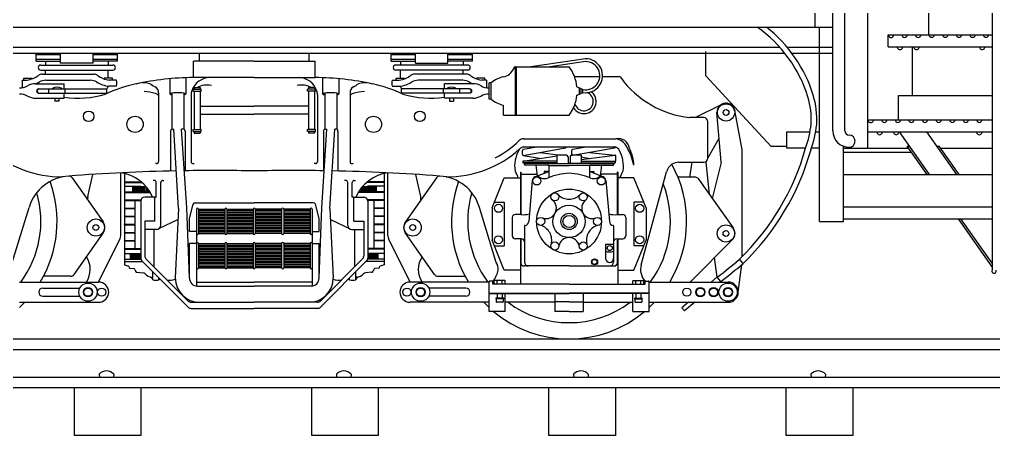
# Model space of a CAD drawing. Extents: x 232357 to 307872, y -9829 to 33775.
# Drawn here: x 289134 to 294139, y 5467 to 7608 of the extents above; entities that cross this region are included whole.
import ezdxf

# ---------------------------------------------------------------- set-up
doc = ezdxf.new("R2010")
doc.units = 0
doc.header["$LTSCALE"] = 750
doc.header["$MEASUREMENT"] = 0
doc.layers.get('0').update_dxf_attribs({"linetype": 'CONTINUOUS'})

msp = doc.modelspace()

# ---------------------------------------------------------------- linework, layer by layer
at = {"color": 0, "lineweight": -2}
for p, q in [((293312.8, 7034.3), (293312.8, 9152.3)), ((293375.3, 7034.3), (293375.3, 9152.3)), ((293221.7, 7569), (293221.7, 7860.6)), ((293493.5, 6946.4), (293493.5, 7860.6)), ((294130.9, 7860.6), (294130.9, 6319)), ((293806, 7529.7), (293806, 7829.4)), ((276456.5, 7569), (293312.8, 7569)), ((293243.5, 6569), (293243.5, 7569)), ((293597.6, 7529.7), (294130.9, 7529.7)), ((293597.6, 7467.2), (293597.6, 7529.7)), ((287930.9, 7464.8), (293040.5, 7464.8)), ((293078.2, 7464.8), (293312.8, 7464.8)), ((293597.6, 7467.2), (294130.9, 7467.2)), ((293722.6, 7217.2), (293722.6, 7467.2)), ((287930.9, 7434.5), (293065.9, 7434.5)), ((289219.1, 7394.4), (289219.1, 7434.5)), ((289219.1, 7427.1), (289344.9, 7427.1)), ((289344.9, 7382.4), (289344.9, 7434.5)), ((289511.6, 7382.4), (289511.6, 7434.5)), ((289511.6, 7427.1), (289637.4, 7427.1)), ((289637.4, 7394.4), (289637.4, 7434.5)), ((290058.8, 7392.9), (290058.8, 7434.5)), ((290621.3, 7392.9), (290621.3, 7434.5)), ((291042.7, 7394.4), (291042.7, 7434.5)), ((291042.7, 7427.1), (291168.5, 7427.1)), ((291168.5, 7382.4), (291168.5, 7434.5)), ((291168.5, 7434.5), (291335.2, 7434.5)), ((291335.2, 7382.4), (291335.2, 7434.5)), ((291335.2, 7427.1), (291461, 7427.1)), ((291461, 7394.4), (291461, 7434.5)), ((292660.1, 7317.9), (292660.1, 7444)), ((293102, 7434.5), (293312.8, 7434.5)), ((289219.1, 7403), (289344.9, 7403)), ((289219.1, 7394.4), (289344.9, 7394.4)), ((289243, 7373.4), (289613.6, 7373.4)), ((289267, 7394.3), (289267, 7373.4)), ((289511.6, 7382.4), (289344.9, 7382.4)), ((289511.6, 7403), (289637.4, 7403)), ((289637.4, 7394.4), (289511.6, 7394.4)), ((289589.5, 7394.3), (289589.5, 7373.4)), ((290340.1, 7392.9), (290027.6, 7392.9)), ((290027.6, 7309.5), (290027.6, 7392.9)), ((290340.1, 7392.9), (290652.6, 7392.9)), ((290652.6, 7309.5), (290652.6, 7392.9)), ((291042.7, 7403), (291168.5, 7403)), ((291042.7, 7394.4), (291168.5, 7394.4)), ((291437.2, 7373.4), (291066.6, 7373.4)), ((291090.6, 7394.3), (291090.6, 7373.4)), ((291168.5, 7382.4), (291335.2, 7382.4)), ((291335.2, 7403), (291461, 7403)), ((291461, 7394.4), (291335.2, 7394.4)), ((291413.1, 7394.3), (291413.1, 7373.4)), ((291682.3, 7365.2), (291957.5, 7365.2)), ((291682.3, 7115.2), (291682.3, 7365.2)), ((291687.5, 7115.2), (291687.5, 7365.2)), ((292041.4, 7406.1), (291760.8, 7365.2)), ((292042.5, 7391.7), (291861, 7365.2)), ((289243, 7347.4), (289613.6, 7347.4)), ((289249.6, 7326.6), (289516.6, 7326.6)), ((289267, 7326.6), (289267, 7347.4)), ((289589.5, 7306.8), (289589.5, 7347.4)), ((289989.1, 7308), (289989.1, 7226.2)), ((290340.1, 7309.5), (290027.6, 7309.5)), ((290340.1, 7309.5), (290652.6, 7309.5)), ((290691, 7308), (290691, 7226.2)), ((291437.2, 7347.4), (291066.6, 7347.4)), ((291090.6, 7306.8), (291090.6, 7347.4)), ((291430.5, 7326.6), (291163.5, 7326.6)), ((291413.1, 7326.6), (291413.1, 7347.4)), ((291985.3, 7314.8), (292115.3, 7314.8)), ((292129.8, 7314.8), (292212.6, 7314.8)), ((292995.8, 6954), (292660.1, 7317.9)), ((289146.6, 7295.7), (289172.6, 7295.7)), ((289146.6, 7295.7), (289146.6, 7256.3)), ((289155.4, 7306.8), (289198.1, 7306.8)), ((289155.4, 7295.7), (289155.4, 7306.8)), ((289216.6, 7276.6), (289362.5, 7276.6)), ((289268.2, 7295.3), (289498.1, 7295.3)), ((289362.5, 7250.6), (289362.5, 7276.6)), ((289610.9, 7306.8), (289568.1, 7306.8)), ((289631.3, 7264.1), (289592.7, 7264.1)), ((289631.3, 7295.4), (289595.2, 7295.4)), ((289610.9, 7295.7), (289610.9, 7306.8)), ((289905.8, 7301.7), (289905.8, 7226.2)), ((290030.5, 7258.1), (290061.7, 7258.1)), ((290030.5, 7258.1), (290030.5, 7250.3)), ((290061.7, 7258.1), (290061.7, 7250.3)), ((290618.4, 7258.1), (290618.4, 7250.3)), ((290649.7, 7258.1), (290618.4, 7258.1)), ((290649.7, 7258.1), (290649.7, 7250.3)), ((290774.4, 7301.7), (290774.4, 7226.2)), ((291048.9, 7295.4), (291084.9, 7295.4)), ((291048.9, 7264.1), (291087.4, 7264.1)), ((291069.3, 7306.8), (291112, 7306.8)), ((291069.3, 7295.7), (291069.3, 7306.8)), ((291411.9, 7295.3), (291182.1, 7295.3)), ((291463.5, 7276.6), (291317.7, 7276.6)), ((291317.7, 7250.6), (291317.7, 7276.6)), ((291524.8, 7306.8), (291482, 7306.8)), ((291533.6, 7295.7), (291507.5, 7295.7)), ((291524.8, 7295.7), (291524.8, 7306.8)), ((291533.6, 7295.7), (291533.6, 7256.3)), ((291557.3, 7281.8), (291546.8, 7281.8)), ((291546.8, 7198.5), (291546.8, 7281.8)), ((291557.3, 7198.5), (291557.3, 7281.8)), ((291998.1, 7260.9), (292020, 7253.6)), ((289232.3, 7250.6), (289582.8, 7250.6)), ((289232.3, 7229.7), (289582.8, 7229.7)), ((289284.3, 7229.7), (289284.3, 7250.6)), ((289304.4, 7254.7), (289304.4, 7250.6)), ((289349.3, 7254.7), (289349.3, 7250.6)), ((289362.5, 7203.7), (289362.5, 7229.7)), ((289367.7, 7229.7), (289367.7, 7250.6)), ((289582.8, 7229.7), (289582.8, 7250.6)), ((289848.1, 7230.4), (289848.1, 6876.9)), ((289916.6, 7228.6), (289916.6, 7043.7)), ((289978.3, 7228.6), (289978.3, 7043.7)), ((290015.5, 7221.8), (290015.5, 6876.9)), ((290025.3, 7239.9), (290025.3, 7250.3)), ((290025.3, 7250.3), (290066.9, 7250.3)), ((290025.3, 7239.9), (290066.9, 7239.9)), ((290030.5, 7239.9), (290030.5, 7042)), ((290061.7, 7239.9), (290061.7, 7042)), ((290066.9, 7239.9), (290066.9, 7250.3)), ((290654.9, 7250.3), (290613.2, 7250.3)), ((290613.2, 7239.9), (290613.2, 7250.3)), ((290654.9, 7239.9), (290613.2, 7239.9)), ((290618.4, 7239.9), (290618.4, 7042)), ((290649.7, 7239.9), (290649.7, 7042)), ((290654.9, 7239.9), (290654.9, 7250.3)), ((290664.7, 7221.8), (290664.7, 6876.9)), ((290701.8, 7228.6), (290701.8, 7043.7)), ((290763.6, 7228.6), (290763.6, 7043.7)), ((290832.1, 7230.4), (290832.1, 6876.9)), ((291447.9, 7250.6), (291097.3, 7250.6)), ((291097.3, 7229.7), (291097.3, 7250.6)), ((291447.9, 7229.7), (291097.3, 7229.7)), ((291312.5, 7229.7), (291312.5, 7250.6)), ((291317.7, 7203.7), (291317.7, 7229.7)), ((291330.8, 7254.7), (291330.8, 7250.6)), ((291375.7, 7254.7), (291375.7, 7250.6)), ((291395.8, 7229.7), (291395.8, 7250.6)), ((291998.1, 7219.3), (292020, 7226.8)), ((292010.6, 7223.6), (292010.6, 7256.7)), ((292020, 7226.8), (292020, 7253.6)), ((292020, 7251.8), (292027.6, 7249.2)), ((292020, 7228.5), (292027.6, 7231.1)), ((292027.6, 7231.1), (292027.6, 7249.2)), ((293649.7, 7092.2), (293649.7, 7217.2)), ((293649.7, 7217.2), (294130.9, 7217.2)), ((289216.6, 7203.7), (289362.5, 7203.7)), ((289315.6, 7203.7), (289315.6, 7187.1)), ((289336.4, 7187.1), (289315.6, 7187.1)), ((289336.4, 7203.7), (289336.4, 7187.1)), ((290061.7, 7161.8), (290340.1, 7161.8)), ((290618.4, 7161.8), (290340.1, 7161.8)), ((291463.5, 7203.7), (291317.7, 7203.7)), ((291343.7, 7203.7), (291343.7, 7187.1)), ((291343.7, 7187.1), (291364.5, 7187.1)), ((291364.5, 7203.7), (291364.5, 7187.1)), ((291557.3, 7198.5), (291546.8, 7198.5)), ((291619.8, 7115.2), (291619.8, 7167.2)), ((292738.5, 7169.3), (292607.2, 7103.4)), ((290061.7, 7120.1), (290340.1, 7120.1)), ((290618.4, 7120.1), (290340.1, 7120.1)), ((291619.8, 7115.2), (291957.5, 7115.2)), ((292738.6, 6875.2), (292717.3, 7130.1)), ((292847, 6939.5), (292810, 7140.1)), ((292649.7, 7103.4), (292577.4, 7103.4)), ((292670.5, 6894.2), (292670.5, 7082.5)), ((293493.5, 7092.2), (294130.9, 7092.2)), ((289910.1, 7034), (289910.1, 6828.2)), ((289920.5, 7044.5), (289926.2, 7044.5)), ((289951.5, 6635.4), (289926.2, 7044.5)), ((289993.7, 6638.9), (289966.7, 7044.5)), ((289974.4, 7044.5), (289966.7, 7044.5)), ((289984.8, 7034), (289984.8, 6829.7)), ((290025.3, 7031.6), (290025.3, 7042)), ((290025.3, 7042), (290066.9, 7042)), ((290025.3, 7031.6), (290066.9, 7031.6)), ((290030.5, 7031.6), (290030.5, 7023.7)), ((290030.5, 7023.7), (290061.7, 7023.7)), ((290061.7, 7031.6), (290061.7, 7023.7)), ((290066.9, 7031.6), (290066.9, 7042)), ((290654.9, 7042), (290613.2, 7042)), ((290613.2, 7031.6), (290613.2, 7042)), ((290654.9, 7031.6), (290613.2, 7031.6)), ((290618.4, 7031.6), (290618.4, 7023.7)), ((290649.7, 7023.7), (290618.4, 7023.7)), ((290649.7, 7031.6), (290649.7, 7023.7)), ((290654.9, 7031.6), (290654.9, 7042)), ((290686.4, 6638.9), (290713.5, 7044.5)), ((290695.4, 7034), (290695.4, 6829.7)), ((290705.8, 7044.5), (290713.5, 7044.5)), ((290728.6, 6635.4), (290754, 7044.5)), ((290759.6, 7044.5), (290754, 7044.5)), ((290770, 7034), (290770, 6828.2)), ((293076.8, 6946.4), (293076.8, 7029.7)), ((293076.8, 7029.7), (293195.6, 7029.7)), ((293224.7, 7029.7), (293243.5, 7029.7)), ((293493.5, 7029.7), (294130.9, 7029.7)), ((293809.7, 6811), (293656, 7029.7)), ((293949.7, 6811), (293796, 7029.7)), ((291722.9, 6994.1), (292197.3, 6994.1)), ((292670.5, 6894.2), (292728.4, 6997.3)), ((293796.9, 6811), (293694.5, 6956.8)), ((293694.5, 6956.8), (293707.2, 6956.8)), ((293847.3, 6956.8), (293860, 6956.8)), ((293962.4, 6811), (293860, 6956.8)), ((291718.5, 6914.8), (291718.5, 6933.9)), ((291721.1, 6952.4), (292045, 6952.4)), ((291721.3, 6940), (291792.1, 6952.4)), ((291721.3, 6908.6), (291806.3, 6893.7)), ((291722, 6909), (291938.9, 6947.1)), ((291809.3, 6924.3), (291912.8, 6909.3)), ((291895, 6909.3), (291895, 6867.6)), ((291944.5, 6909.3), (291895, 6909.3)), ((291941, 6949.6), (291941, 6952.4)), ((292020, 6909.3), (291970.5, 6909.3)), ((291971.4, 6914.8), (291971.4, 6933.9)), ((291974.6, 6940.1), (292045, 6952.4)), ((291976.4, 6909.3), (292191.7, 6947.1)), ((292020, 6886.9), (292194.1, 6909.6)), ((292020, 6909.3), (292020, 6867.6)), ((292045, 6952.4), (292193.9, 6952.4)), ((292062.1, 6924.3), (292194.1, 6909.6)), ((292193.9, 6949.6), (292193.9, 6952.4)), ((292847.2, 6388.2), (292847.2, 6937.6)), ((293076.8, 6954), (292995.8, 6954)), ((293173.1, 6946.4), (293076.8, 6946.4)), ((293243.5, 6946.4), (293201.9, 6946.4)), ((293368.5, 6569), (293368.5, 6955.7)), ((293368.5, 6946.4), (293701.8, 6946.4)), ((293368.5, 6925.6), (293716.4, 6925.6)), ((293867.3, 6946.4), (294130.9, 6946.4)), ((289837.6, 6866.5), (289832, 6866.5)), ((290025.9, 6866.5), (290031.5, 6866.5)), ((290654.2, 6866.5), (290648.6, 6866.5)), ((290842.5, 6866.5), (290848.1, 6866.5)), ((291720.2, 6878.6), (291895, 6906.5)), ((291895, 6878.6), (291720.2, 6878.6)), ((291720.2, 6878.6), (291720.2, 6870.8)), ((291895, 6870.8), (291720.2, 6870.8)), ((291724.3, 6870.8), (291724.3, 6866.9)), ((291724.3, 6866.9), (291728.3, 6866.9)), ((291728.3, 6866.9), (291728.3, 6859.1)), ((291850.7, 6866.9), (291728.3, 6866.9)), ((291849.3, 6859.1), (291728.3, 6859.1)), ((291796.2, 6803.8), (291788.8, 6859.1)), ((291853.3, 6867.6), (291957.5, 6867.6)), ((291853.3, 6857.2), (291853.3, 6794.7)), ((291853.3, 6857.2), (291957.5, 6857.2)), ((291952.3, 6901.5), (291952.3, 6867.6)), ((292061.7, 6867.6), (291957.5, 6867.6)), ((292061.7, 6857.2), (291957.5, 6857.2)), ((291962.7, 6901.5), (291962.7, 6867.6)), ((292020, 6900.6), (292064.8, 6892.7)), ((292020, 6878.6), (292194.8, 6878.6)), ((292020, 6870.8), (292194.8, 6870.8)), ((292061.7, 6857.2), (292061.7, 6794.7)), ((292064.3, 6866.9), (292186.7, 6866.9)), ((292065.7, 6859.1), (292186.7, 6859.1)), ((292118.8, 6803.8), (292126.2, 6859.1)), ((292186.7, 6866.9), (292186.7, 6859.1)), ((292190.7, 6866.9), (292186.7, 6866.9)), ((292190.7, 6870.8), (292190.7, 6866.9)), ((292194.8, 6878.6), (292194.8, 6870.8)), ((292197.5, 6884.8), (292197.5, 6903.9)), ((292521.5, 6873.3), (292649.7, 6873.3)), ((292587.7, 6873.3), (292576, 6797.4)), ((292661.1, 6873.3), (292677.3, 6709)), ((292738.5, 6872.4), (292692.8, 6687.2)), ((289485.1, 6698.1), (289510.2, 6811)), ((289653.6, 6494.4), (289653.6, 6819)), ((289673.4, 6815.4), (289673.4, 6772.6)), ((291006.7, 6815.4), (291006.7, 6772.6)), ((291026.5, 6494.4), (291026.5, 6819)), ((291195.1, 6698.1), (291169.9, 6811)), ((291707.5, 6821.8), (291707.5, 6604.9)), ((291707.5, 6821.8), (291710.1, 6821.8)), ((291710.1, 6821.8), (291710.1, 6604.9)), ((291710.1, 6812.2), (291786.8, 6812.2)), ((291796.2, 6803.8), (291853.3, 6826)), ((291830.1, 6826), (291830.1, 6816.9)), ((291853.3, 6826), (291830.1, 6826)), ((292118.8, 6803.8), (292061.7, 6826)), ((292061.7, 6826), (292084.9, 6826)), ((292084.9, 6826), (292084.9, 6816.9)), ((292204.9, 6812.2), (292128.2, 6812.2)), ((292204.9, 6821.8), (292204.9, 6604.9)), ((292207.5, 6821.8), (292204.9, 6821.8)), ((292207.5, 6821.8), (292207.5, 6604.9)), ((292328.1, 6345.4), (292457.9, 6824.8)), ((293368.5, 6811), (294130.9, 6811)), ((289403.9, 6793.6), (289563, 6566.4)), ((289673.4, 6772.6), (289759.5, 6772.6)), ((289673.4, 6770), (289673.4, 6721.2)), ((289673.4, 6770), (289762.6, 6770)), ((289826.2, 6779.8), (289820.6, 6779.8)), ((289836.6, 6694.7), (289836.6, 6769.4)), ((289859.6, 6548.8), (289859.6, 6769.4)), ((289870, 6779.8), (289875.7, 6779.8)), ((290810.1, 6779.8), (290804.5, 6779.8)), ((290820.5, 6548.8), (290820.5, 6769.4)), ((290843.5, 6694.7), (290843.5, 6769.4)), ((290853.9, 6779.8), (290859.5, 6779.8)), ((291006.7, 6770), (290917.5, 6770)), ((291006.7, 6772.6), (290920.6, 6772.6)), ((291006.7, 6770), (291006.7, 6721.2)), ((291276.3, 6793.6), (291117.2, 6566.4)), ((291561.7, 6639.1), (291624.2, 6793.8)), ((291624.2, 6793.8), (291707.5, 6793.8)), ((291768.6, 6779), (291750.2, 6569)), ((292146.4, 6779), (292164.7, 6569)), ((292290.8, 6793.8), (292207.5, 6793.8)), ((292353.3, 6639.1), (292290.8, 6793.8)), ((292604, 6797.4), (292516.8, 6797.4)), ((292618.7, 6791.3), (292800.7, 6535.6)), ((289673.4, 6751.2), (289757.7, 6751.2)), ((289673.4, 6721.2), (289804, 6721.2)), ((289673.4, 6718.6), (289673.4, 6679.5)), ((289673.4, 6718.6), (289805.6, 6718.6)), ((289714.2, 6751.2), (289714.2, 6721.2)), ((291006.7, 6718.6), (290874.5, 6718.6)), ((291006.7, 6721.2), (290876.1, 6721.2)), ((291006.7, 6751.2), (290922.5, 6751.2)), ((290965.9, 6751.2), (290965.9, 6721.2)), ((291006.7, 6718.6), (291006.7, 6679.5)), ((289673.4, 6679.5), (289756.7, 6679.5)), ((289673.4, 6676.9), (289756.7, 6676.9)), ((289673.4, 6676.9), (289673.4, 6637.9)), ((289725.5, 6676.9), (289725.5, 6429.5)), ((289756.7, 6673.8), (289756.7, 6380.4)), ((289828.4, 6694.7), (289777.6, 6694.7)), ((289828.4, 6569.7), (289828.4, 6694.7)), ((289828.4, 6694.7), (289836.6, 6694.7)), ((290006.7, 6583.3), (290026.2, 6657.1)), ((290036.2, 6664.9), (290340.1, 6664.9)), ((290643.9, 6664.9), (290340.1, 6664.9)), ((290673.4, 6583.3), (290654, 6657.1)), ((290851.8, 6694.7), (290843.5, 6694.7)), ((290851.8, 6694.7), (290902.6, 6694.7)), ((290851.8, 6569.7), (290851.8, 6694.7)), ((291006.7, 6679.5), (290923.4, 6679.5)), ((291006.7, 6676.9), (290923.4, 6676.9)), ((290923.4, 6673.8), (290923.4, 6380.4)), ((290954.7, 6676.9), (290954.7, 6429.5)), ((291006.7, 6676.9), (291006.7, 6637.9)), ((291573.2, 6667.5), (291624.2, 6667.5)), ((291624.2, 6667.5), (291624.2, 6443.9)), ((292290.8, 6667.5), (292290.8, 6443.9)), ((292341.8, 6667.5), (292290.8, 6667.5)), ((289096.5, 6357.2), (289183, 6641.4)), ((289673.4, 6637.9), (289725.5, 6637.9)), ((289673.4, 6635.3), (289673.4, 6596.2)), ((289673.4, 6635.3), (289725.5, 6635.3)), ((289951.5, 6635.4), (289934.2, 6278)), ((290006.7, 6278), (289993.7, 6638.9)), ((290043.2, 6632.2), (290043.2, 6507.2)), ((290053.6, 6632.2), (290053.6, 6507.2)), ((290053.6, 6632.2), (290189, 6632.2)), ((290053.6, 6624.4), (290189, 6624.4)), ((290053.6, 6616.6), (290189, 6616.6)), ((290053.6, 6608.8), (290189, 6608.8)), ((290189, 6632.2), (290189, 6507.2)), ((290199.4, 6632.2), (290199.4, 6507.2)), ((290199.4, 6632.2), (290334.9, 6632.2)), ((290199.4, 6624.4), (290334.9, 6624.4)), ((290199.4, 6616.6), (290334.9, 6616.6)), ((290199.4, 6608.8), (290334.9, 6608.8)), ((290334.9, 6632.2), (290334.9, 6507.2)), ((290345.3, 6632.2), (290345.3, 6507.2)), ((290480.7, 6632.2), (290345.3, 6632.2)), ((290480.7, 6624.4), (290345.3, 6624.4)), ((290480.7, 6616.6), (290345.3, 6616.6)), ((290480.7, 6608.8), (290345.3, 6608.8)), ((290480.7, 6632.2), (290480.7, 6507.2)), ((290626.5, 6632.2), (290491.1, 6632.2)), ((290491.1, 6632.2), (290491.1, 6507.2)), ((290626.5, 6624.4), (290491.1, 6624.4)), ((290626.5, 6616.6), (290491.1, 6616.6)), ((290626.5, 6608.8), (290491.1, 6608.8)), ((290626.5, 6632.2), (290626.5, 6507.2)), ((290636.9, 6632.2), (290636.9, 6507.2)), ((290673.4, 6278), (290686.4, 6638.9)), ((290728.6, 6635.4), (290745.9, 6278)), ((291006.7, 6637.9), (290954.7, 6637.9)), ((291006.7, 6635.3), (290954.7, 6635.3)), ((291006.7, 6635.3), (291006.7, 6596.2)), ((291583.7, 6357.2), (291497.1, 6641.4)), ((291561.7, 6639.1), (291561.7, 6472.4)), ((292353.3, 6639.1), (292353.3, 6472.4)), ((293368.5, 6644.3), (294130.9, 6644.3)), ((289673.4, 6596.2), (289725.5, 6596.2)), ((289673.4, 6593.6), (289673.4, 6554.5)), ((289673.4, 6593.6), (289725.5, 6593.6)), ((289828.4, 6569.7), (289777.6, 6569.7)), ((289777.6, 6569.7), (289777.6, 6390.8)), ((289948.8, 6578.7), (289847.8, 6530.1)), ((290006.7, 6517.8), (290006.7, 6583.3)), ((290053.6, 6600.9), (290189, 6600.9)), ((290053.6, 6593.1), (290189, 6593.1)), ((290053.6, 6585.3), (290189, 6585.3)), ((290053.6, 6577.5), (290189, 6577.5)), ((290053.6, 6569.7), (290189, 6569.7)), ((290053.6, 6561.9), (290189, 6561.9)), ((290199.4, 6600.9), (290334.9, 6600.9)), ((290199.4, 6593.1), (290334.9, 6593.1)), ((290199.4, 6585.3), (290334.9, 6585.3)), ((290199.4, 6577.5), (290334.9, 6577.5)), ((290199.4, 6569.7), (290334.9, 6569.7)), ((290199.4, 6561.9), (290334.9, 6561.9)), ((290480.7, 6600.9), (290345.3, 6600.9)), ((290480.7, 6593.1), (290345.3, 6593.1)), ((290480.7, 6585.3), (290345.3, 6585.3)), ((290480.7, 6577.5), (290345.3, 6577.5)), ((290480.7, 6569.7), (290345.3, 6569.7)), ((290480.7, 6561.9), (290345.3, 6561.9)), ((290626.5, 6600.9), (290491.1, 6600.9)), ((290626.5, 6593.1), (290491.1, 6593.1)), ((290626.5, 6585.3), (290491.1, 6585.3)), ((290626.5, 6577.5), (290491.1, 6577.5)), ((290626.5, 6569.7), (290491.1, 6569.7)), ((290626.5, 6561.9), (290491.1, 6561.9)), ((290673.4, 6517.8), (290673.4, 6583.3)), ((290731.4, 6578.7), (290832.3, 6530.1)), ((290851.8, 6569.7), (290902.6, 6569.7)), ((290902.6, 6569.7), (290902.6, 6390.8)), ((291006.7, 6596.2), (290954.7, 6596.2)), ((291006.7, 6593.6), (290954.7, 6593.6)), ((291006.7, 6593.6), (291006.7, 6554.5)), ((291665.8, 6589.2), (291665.8, 6495.5)), ((291710.1, 6604.9), (291681.4, 6604.9)), ((292204.9, 6604.9), (292233.5, 6604.9)), ((292249.2, 6589.2), (292249.2, 6495.5)), ((293243.5, 6569), (293368.5, 6569)), ((293368.5, 6581.8), (294130.9, 6581.8)), ((294130.9, 6335.6), (293958, 6581.8)), ((294130.9, 6353.8), (293970.7, 6581.8)), ((289414.3, 6296.4), (289563, 6508.7)), ((289673.4, 6554.5), (289725.5, 6554.5)), ((289673.4, 6551.9), (289673.4, 6512.9)), ((289673.4, 6551.9), (289725.5, 6551.9)), ((289673.4, 6512.9), (289725.5, 6512.9)), ((289673.4, 6510.3), (289673.4, 6471.2)), ((289673.4, 6510.3), (289725.5, 6510.3)), ((289838.8, 6528), (289777.6, 6528)), ((289824.6, 6528), (289824.6, 6335.2)), ((290043.2, 6517.8), (290006.7, 6517.8)), ((290043.2, 6507.2), (290043.2, 6236.7)), ((290053.6, 6554.1), (290189, 6554.1)), ((290053.6, 6546.3), (290189, 6546.3)), ((290053.6, 6538.4), (290189, 6538.4)), ((290053.6, 6530.6), (290189, 6530.6)), ((290053.6, 6522.8), (290189, 6522.8)), ((290053.6, 6515), (290189, 6515)), ((290053.6, 6507.2), (290189, 6507.2)), ((290199.4, 6554.1), (290334.9, 6554.1)), ((290199.4, 6546.3), (290334.9, 6546.3)), ((290199.4, 6538.4), (290334.9, 6538.4)), ((290199.4, 6530.6), (290334.9, 6530.6)), ((290199.4, 6522.8), (290334.9, 6522.8)), ((290199.4, 6515), (290334.9, 6515)), ((290199.4, 6507.2), (290334.9, 6507.2)), ((290480.7, 6554.1), (290345.3, 6554.1)), ((290480.7, 6546.3), (290345.3, 6546.3)), ((290480.7, 6538.4), (290345.3, 6538.4)), ((290480.7, 6530.6), (290345.3, 6530.6)), ((290480.7, 6522.8), (290345.3, 6522.8)), ((290480.7, 6515), (290345.3, 6515)), ((290480.7, 6507.2), (290345.3, 6507.2)), ((290626.5, 6554.1), (290491.1, 6554.1)), ((290626.5, 6546.3), (290491.1, 6546.3)), ((290626.5, 6538.4), (290491.1, 6538.4)), ((290626.5, 6530.6), (290491.1, 6530.6)), ((290626.5, 6522.8), (290491.1, 6522.8)), ((290626.5, 6515), (290491.1, 6515)), ((290626.5, 6507.2), (290491.1, 6507.2)), ((290636.9, 6517.8), (290673.4, 6517.8)), ((290636.9, 6507.2), (290636.9, 6236.7)), ((290841.4, 6528), (290902.6, 6528)), ((290855.5, 6528), (290855.5, 6335.2)), ((291006.7, 6554.5), (290954.7, 6554.5)), ((291006.7, 6551.9), (290954.7, 6551.9)), ((291006.7, 6512.9), (290954.7, 6512.9)), ((291006.7, 6510.3), (290954.7, 6510.3)), ((291006.7, 6551.9), (291006.7, 6512.9)), ((291006.7, 6510.3), (291006.7, 6471.2)), ((291265.8, 6296.4), (291117.2, 6508.7)), ((291728.3, 6545.6), (291728.3, 6360.6)), ((292186.7, 6545.6), (292186.7, 6360.6)), ((289539.9, 6257.2), (289650.4, 6480.5)), ((289673.4, 6471.2), (289725.5, 6471.2)), ((289673.4, 6468.6), (289673.4, 6429.5)), ((289673.4, 6468.6), (289725.5, 6468.6)), ((291006.7, 6471.2), (290954.7, 6471.2)), ((291006.7, 6468.6), (290954.7, 6468.6)), ((291006.7, 6468.6), (291006.7, 6429.5)), ((291140.3, 6257.2), (291029.7, 6480.5)), ((291624.2, 6317.6), (291561.7, 6472.4)), ((291712.7, 6479.9), (291681.4, 6479.9)), ((291707.5, 6479.9), (291707.5, 6246)), ((291710.1, 6479.9), (291710.1, 6350.5)), ((292202.3, 6479.9), (292233.5, 6479.9)), ((292204.9, 6479.9), (292204.9, 6350.5)), ((292207.5, 6479.9), (292207.5, 6360.6)), ((292207.5, 6479.9), (292207.5, 6246)), ((292290.8, 6317.6), (292353.3, 6472.4)), ((292579.2, 6257.2), (292800.7, 6478.7)), ((289673.4, 6429.5), (289756.7, 6429.5)), ((289673.4, 6426.9), (289673.4, 6345.1)), ((289673.4, 6426.9), (289756.7, 6426.9)), ((290043.2, 6455.1), (290006.7, 6455.1)), ((290006.7, 6278), (290006.7, 6455.1)), ((290053.6, 6455.1), (290053.6, 6330.1)), ((290053.6, 6455.1), (290189, 6455.1)), ((290053.6, 6447.3), (290189, 6447.3)), ((290053.6, 6439.5), (290189, 6439.5)), ((290053.6, 6431.7), (290189, 6431.7)), ((290053.6, 6423.9), (290189, 6423.9)), ((290053.6, 6416), (290189, 6416)), ((290053.6, 6408.2), (290189, 6408.2)), ((290189, 6455.1), (290189, 6330.1)), ((290199.4, 6455.1), (290334.9, 6455.1)), ((290199.4, 6455.1), (290199.4, 6330.1)), ((290199.4, 6447.3), (290334.9, 6447.3)), ((290199.4, 6439.5), (290334.9, 6439.5)), ((290199.4, 6431.7), (290334.9, 6431.7)), ((290199.4, 6423.9), (290334.9, 6423.9)), ((290199.4, 6416), (290334.9, 6416)), ((290199.4, 6408.2), (290334.9, 6408.2)), ((290334.9, 6455.1), (290334.9, 6330.1)), ((290345.3, 6455.1), (290345.3, 6330.1)), ((290480.7, 6455.1), (290345.3, 6455.1)), ((290480.7, 6447.3), (290345.3, 6447.3)), ((290480.7, 6439.5), (290345.3, 6439.5)), ((290480.7, 6431.7), (290345.3, 6431.7)), ((290480.7, 6423.9), (290345.3, 6423.9)), ((290480.7, 6416), (290345.3, 6416)), ((290480.7, 6408.2), (290345.3, 6408.2)), ((290480.7, 6455.1), (290480.7, 6330.1)), ((290626.5, 6455.1), (290491.1, 6455.1)), ((290491.1, 6455.1), (290491.1, 6330.1)), ((290626.5, 6447.3), (290491.1, 6447.3)), ((290626.5, 6439.5), (290491.1, 6439.5)), ((290626.5, 6431.7), (290491.1, 6431.7)), ((290626.5, 6423.9), (290491.1, 6423.9)), ((290626.5, 6416), (290491.1, 6416)), ((290626.5, 6408.2), (290491.1, 6408.2)), ((290626.5, 6455.1), (290626.5, 6330.1)), ((290636.9, 6455.1), (290673.4, 6455.1)), ((290673.4, 6278), (290673.4, 6455.1)), ((291006.7, 6429.5), (290923.4, 6429.5)), ((291006.7, 6426.9), (290923.4, 6426.9)), ((291006.7, 6426.9), (291006.7, 6345.1)), ((291573.2, 6443.9), (291624.2, 6443.9)), ((292186.7, 6451), (292145, 6451)), ((292145, 6451), (292145, 6378.8)), ((292341.8, 6443.9), (292290.8, 6443.9)), ((289673.4, 6404.2), (289756.7, 6404.2)), ((289673.4, 6374.2), (289757.7, 6374.2)), ((289673.4, 6363.4), (289765.1, 6363.4)), ((289703.7, 6374.2), (289703.7, 6404.2)), ((290000.6, 6127.9), (289762.8, 6365.7)), ((290000.6, 6159.1), (289783.7, 6376.1)), ((290053.6, 6400.4), (290189, 6400.4)), ((290053.6, 6392.6), (290189, 6392.6)), ((290053.6, 6384.8), (290189, 6384.8)), ((290053.6, 6377), (290189, 6377)), ((290053.6, 6369.2), (290189, 6369.2)), ((290053.6, 6361.4), (290189, 6361.4)), ((290199.4, 6400.4), (290334.9, 6400.4)), ((290199.4, 6392.6), (290334.9, 6392.6)), ((290199.4, 6384.8), (290334.9, 6384.8)), ((290199.4, 6377), (290334.9, 6377)), ((290199.4, 6369.2), (290334.9, 6369.2)), ((290199.4, 6361.4), (290334.9, 6361.4)), ((290480.7, 6400.4), (290345.3, 6400.4)), ((290480.7, 6392.6), (290345.3, 6392.6)), ((290480.7, 6384.8), (290345.3, 6384.8)), ((290480.7, 6377), (290345.3, 6377)), ((290480.7, 6369.2), (290345.3, 6369.2)), ((290480.7, 6361.4), (290345.3, 6361.4)), ((290626.5, 6400.4), (290491.1, 6400.4)), ((290626.5, 6392.6), (290491.1, 6392.6)), ((290626.5, 6384.8), (290491.1, 6384.8)), ((290626.5, 6377), (290491.1, 6377)), ((290626.5, 6369.2), (290491.1, 6369.2)), ((290626.5, 6361.4), (290491.1, 6361.4)), ((290679.5, 6159.1), (290896.5, 6376.1)), ((290679.5, 6127.9), (290917.3, 6365.7)), ((291006.7, 6363.4), (290915, 6363.4)), ((291006.7, 6374.2), (290922.5, 6374.2)), ((291006.7, 6404.2), (290923.4, 6404.2)), ((290976.4, 6374.2), (290976.4, 6404.2)), ((292717.9, 6282.7), (292705, 6383)), ((292851.6, 6352.4), (292833, 6374.2)), ((289673.4, 6345.1), (289694.1, 6339)), ((289695.8, 6337.3), (289698, 6329.9)), ((289700.3, 6328), (289720.8, 6326.5)), ((289726, 6321.8), (289729.4, 6312.6)), ((289737.3, 6307.2), (289767.2, 6304.6)), ((289818.9, 6268.7), (289818.9, 6309.6)), ((290053.6, 6353.5), (290189, 6353.5)), ((290053.6, 6345.7), (290189, 6345.7)), ((290053.6, 6337.9), (290189, 6337.9)), ((290053.6, 6330.1), (290189, 6330.1)), ((290199.4, 6353.5), (290334.9, 6353.5)), ((290199.4, 6345.7), (290334.9, 6345.7)), ((290199.4, 6337.9), (290334.9, 6337.9)), ((290199.4, 6330.1), (290334.9, 6330.1)), ((290480.7, 6353.5), (290345.3, 6353.5)), ((290480.7, 6345.7), (290345.3, 6345.7)), ((290480.7, 6337.9), (290345.3, 6337.9)), ((290480.7, 6330.1), (290345.3, 6330.1)), ((290626.5, 6353.5), (290491.1, 6353.5)), ((290626.5, 6345.7), (290491.1, 6345.7)), ((290626.5, 6337.9), (290491.1, 6337.9)), ((290626.5, 6330.1), (290491.1, 6330.1)), ((290861.2, 6268.7), (290861.2, 6309.6)), ((290942.9, 6307.2), (290913, 6304.6)), ((290954.2, 6321.8), (290950.7, 6312.6)), ((290979.9, 6328), (290959.4, 6326.5)), ((290984.3, 6337.3), (290982.1, 6329.9)), ((291006.7, 6345.1), (290986.1, 6339)), ((291707.5, 6317.6), (291624.2, 6317.6)), ((291957.5, 6339.8), (291728.3, 6339.8)), ((291957.5, 6339.8), (292186.7, 6339.8)), ((292207.5, 6317.6), (292290.8, 6317.6)), ((292826.8, 6205.1), (292845, 6346.8)), ((289133.6, 6257.2), (289539.9, 6257.2)), ((289397.3, 6287.5), (289257.3, 6287.5)), ((289812.4, 6282.4), (289818.9, 6282.4)), ((289850.1, 6268.7), (289850.1, 6278.4)), ((290043.2, 6257.2), (290340.1, 6257.2)), ((290636.9, 6257.2), (290340.1, 6257.2)), ((290830, 6268.7), (290830, 6278.4)), ((290867.8, 6282.4), (290861.2, 6282.4)), ((291546.5, 6257.2), (291140.3, 6257.2)), ((291282.9, 6287.5), (291422.9, 6287.5)), ((291546.5, 6106.2), (291546.5, 6257.2)), ((291563.5, 6262.4), (291551.7, 6262.4)), ((291566.1, 6246), (291566.1, 6259.8)), ((291572.8, 6246), (291572.8, 6262.2)), ((291627.2, 6264.8), (291575.4, 6264.8)), ((291588.4, 6246), (291588.4, 6262.2)), ((291614.2, 6246), (291614.2, 6262.2)), ((291629.8, 6246), (291629.8, 6262.2)), ((292285.1, 6246), (292285.1, 6262.2)), ((292287.7, 6264.8), (292339.6, 6264.8)), ((292300.8, 6246), (292300.8, 6262.2)), ((292326.6, 6246), (292326.6, 6262.2)), ((292342.2, 6246), (292342.2, 6262.2)), ((292348.9, 6246), (292348.9, 6259.8)), ((292351.5, 6262.4), (292363.3, 6262.4)), ((292368.5, 6257.2), (292774.7, 6257.2)), ((292368.5, 6106.2), (292368.5, 6257.2)), ((292717.5, 6282.5), (292687.4, 6257.2)), ((292737.8, 6260.4), (292719.3, 6282.3)), ((292737.6, 6258.5), (292736, 6257.2)), ((289253.2, 6225.9), (289443.5, 6225.9)), ((290048.4, 6236.4), (290340.1, 6236.4)), ((290631.7, 6236.4), (290340.1, 6236.4)), ((291427, 6225.9), (291236.7, 6225.9)), ((291707.5, 6246), (291566.1, 6246)), ((291957.5, 6246), (291707.5, 6246)), ((291957.5, 6246), (292207.5, 6246)), ((292207.5, 6246), (292348.9, 6246)), ((289253.2, 6184.3), (289443.5, 6184.3)), ((291427, 6184.3), (291236.7, 6184.3)), ((291546.5, 6200.8), (291957.5, 6200.8)), ((291546.5, 6198.2), (291957.5, 6198.2)), ((291620.9, 6174.2), (291582, 6174.2)), ((291620.9, 6171.6), (291582, 6171.6)), ((291583.2, 6169), (291583.2, 6155.4)), ((291588.4, 6198.2), (291588.4, 6174.2)), ((291614.2, 6198.2), (291614.2, 6174.2)), ((291619.4, 6169), (291619.4, 6155.4)), ((291629.8, 6153), (291629.8, 6198.2)), ((291884.6, 6198.2), (291884.6, 6106.2)), ((292368.5, 6200.8), (291957.5, 6200.8)), ((292368.5, 6198.2), (291957.5, 6198.2)), ((292030.4, 6198.2), (292030.4, 6106.2)), ((292285.1, 6153), (292285.1, 6198.2)), ((292294.1, 6174.2), (292332.9, 6174.2)), ((292294.1, 6171.6), (292332.9, 6171.6)), ((292295.6, 6169), (292295.6, 6155.4)), ((292300.8, 6198.2), (292300.8, 6174.2)), ((292326.6, 6198.2), (292326.6, 6174.2)), ((292331.8, 6169), (292331.8, 6155.4)), ((289133.6, 6153), (289539.9, 6153)), ((290015.4, 6153), (290340.1, 6153)), ((290015.4, 6121.8), (290340.1, 6121.8)), ((290664.8, 6153), (290340.1, 6153)), ((290664.8, 6121.8), (290340.1, 6121.8)), ((291546.5, 6153), (291140.3, 6153)), ((291629.8, 6106.2), (291546.5, 6106.2)), ((291616.8, 6152.8), (291585.8, 6152.8)), ((291884.6, 6153), (291629.8, 6153)), ((291629.8, 6106.2), (291629.8, 6153)), ((291957.5, 6155.6), (291884.6, 6155.6)), ((291957.5, 6106.2), (291884.6, 6106.2)), ((291957.5, 6155.6), (292030.4, 6155.6)), ((291957.5, 6106.2), (292030.4, 6106.2)), ((292030.4, 6153), (292285.1, 6153)), ((292285.1, 6106.2), (292285.1, 6153)), ((292285.1, 6106.2), (292368.5, 6106.2)), ((292298.2, 6152.8), (292329.2, 6152.8)), ((292368.5, 6153), (292774.7, 6153)), ((292571.3, 6153), (292537.2, 6124.4)), ((292537.2, 6124.4), (292550.6, 6108.4)), ((292603.8, 6153), (292550.6, 6108.4)), ((274148.1, 5964.8), (295278.7, 5964.8)), ((274148.1, 5910.7), (295278.7, 5910.7)), ((274148.1, 5768.5), (295278.7, 5768.5)), ((289542.9, 5783.1), (289544.1, 5768.5)), ((289618.1, 5783.1), (289616.9, 5768.5)), ((290762, 5783.1), (290763.2, 5768.5)), ((290837.2, 5783.1), (290836, 5768.5)), ((291981.1, 5783.1), (291982.3, 5768.5)), ((292056.3, 5783.1), (292055.1, 5768.5)), ((293200.2, 5783.1), (293201.4, 5768.5)), ((293275.4, 5783.1), (293274.2, 5768.5)), ((274148.1, 5714.5), (295278.7, 5714.5))]:
    msp.add_line(p, q, dxfattribs=at)
at = {"color": 0, "lineweight": -2, "const_width": 29.9}
for points in [[(289714.2, 6736.2), (289781, 6736.2)], [(290965.9, 6736.2), (290899.1, 6736.2)], [(289703.7, 6389.2), (289756.7, 6389.2)], [(290976.4, 6389.2), (290923.4, 6389.2)]]:
    msp.add_lwpolyline(points, dxfattribs=at)
at = {"color": 0, "lineweight": -2}
for points in [[(289416, 5714.5), (289757.6, 5714.5), (289757.6, 5467.5), (289416, 5467.5)], [(290635.1, 5714.5), (290976.7, 5714.5), (290976.7, 5467.5), (290635.1, 5467.5)], [(291854.2, 5714.5), (292195.8, 5714.5), (292195.8, 5467.5), (291854.2, 5467.5)], [(293073.3, 5714.5), (293414.9, 5714.5), (293414.9, 5467.5), (293073.3, 5467.5)]]:
    msp.add_lwpolyline(points, close=True, dxfattribs=at)
for centre, radius in [((292764.2, 7129.6), 44.3), ((289489.3, 7109.9), 27.1), ((289727.5, 7068.5), 41.7), ((290952.7, 7068.5), 41.7), ((291190.8, 7109.9), 27.1), ((292764.2, 7129.6), 14.9), ((291791.9, 6777.3), 20.8), ((292123.1, 6777.3), 20.8), ((291957.5, 6569), 166.7), ((291884.6, 6695.3), 20.8), ((292030.4, 6695.3), 20.8), ((291594.6, 6636.7), 20.8), ((292320.4, 6636.7), 20.8), ((291957.5, 6569), 83.3), ((291957.5, 6569), 41.7), ((289526, 6537.5), 44.3), ((291154.1, 6537.5), 44.3), ((291811.7, 6569), 20.8), ((291957.5, 6569), 31.3), ((292103.3, 6569), 20.8), ((292103.3, 6569), 20.8), ((289526, 6537.5), 14.9), ((291154.1, 6537.5), 14.9), ((292763.5, 6507.2), 44.3), ((292763.5, 6507.2), 14.9), ((291594.6, 6474.7), 20.8), ((291884.6, 6442.7), 20.8), ((292030.4, 6442.7), 20.8), ((292320.4, 6474.7), 20.8), ((292166.2, 6432.1), 13), ((292088.7, 6361), 15.6), ((292088.7, 6361), 13), ((289485.5, 6205.1), 46.9), ((289485.5, 6205.1), 23.4), ((289485.5, 6205.1), 20.8), ((289555.8, 6205.1), 20.8), ((291124.4, 6205.1), 20.8), ((291194.7, 6205.1), 46.9), ((291194.7, 6205.1), 23.4), ((291194.7, 6205.1), 20.8), ((292562.6, 6205.1), 20.8), ((292632.5, 6205.1), 23.4), ((292632.5, 6205.1), 20.8), ((292700, 6205.1), 23.4), ((292700, 6205.1), 20.8), ((292774.7, 6205.1), 46.9), ((292774.7, 6205.1), 23.4), ((292774.7, 6205.1), 20.8)]:
    msp.add_circle(centre, radius, dxfattribs=at)
for centre, radius, start, end in [((292515.5, 6997.8), 702.6, 17.6404, 54.3803), ((292515.5, 6997.8), 731.3, 17.6404, 51.3574), ((293611.7, 7529.5), 14.1, 179.0864, 0.9136), ((293681.5, 7529.9), 14.1, 180.9136, 359.0864), ((293751.3, 7529.9), 14.1, 180.9136, 359.0864), ((293821.1, 7530.4), 14.1, 182.7418, 357.2582), ((293890.9, 7530.4), 14.1, 182.7418, 357.2582), ((293960.7, 7530.4), 14.1, 182.7418, 357.2582), ((294030.6, 7530.4), 14.1, 182.7418, 357.2582), ((294100.4, 7530.4), 14.1, 182.7418, 357.2582), ((293657.8, 7467), 14.1, 179.0864, 0.9136), ((293742.6, 7467), 14.1, 179.0864, 0.9136), ((294080.2, 7467), 14.1, 179.0864, 0.9136), ((289243, 7360.4), 13, 90, 270), ((289613.6, 7360.4), 13, 270, 90), ((291066.6, 7360.4), 13, 90, 270), ((291437.2, 7360.4), 13, 270, 90), ((291683.8, 7354.6), 10.7, 98.5336, 178.5072), ((291790.4, 7240), 208.7, 5.7291, 36.8292), ((292042.5, 7318.8), 87.4, 260.187, 90.7204), ((292042.5, 7318.8), 72.9, 258.2136, 90), ((289147.4, 7436.5), 143.1, 280.1801, 305.9213), ((289249.6, 7295.3), 31.3, 90, 125.9213), ((289516.6, 7295.3), 31.3, 54.0787, 90), ((289618.9, 7436.5), 143.1, 234.0787, 260.4754), ((290047.9, 5802.3), 1507.4, 90.7714, 102.1428), ((290114.9, 7207.7), 101.8, 90.5779, 161.2831), ((290565.3, 7207.7), 101.8, 18.7169, 89.4221), ((290632.3, 5802.3), 1507.4, 77.8572, 89.2286), ((291061.2, 7436.5), 143.1, 279.5246, 305.9213), ((291163.5, 7295.3), 31.3, 90, 125.9213), ((291430.5, 7295.3), 31.3, 54.0787, 90), ((291532.8, 7436.5), 143.1, 234.0787, 259.8199), ((291650.3, 7173.9), 142.5, 102.3728, 130.7573), ((291608, 7383.1), 71, 279.5325, 336.5586), ((292212.6, 7301.8), 13, 32.6329, 90), ((292630.8, 7602.7), 502.2, 215.8209, 263.8962), ((289137.2, 7328.8), 73.1, 266.9557, 301.1168), ((289212.8, 7203.6), 73.1, 86.9557, 121.1168), ((289147.4, 7436.5), 174.3, 293.5045, 300.6817), ((289268.2, 7232.8), 62.5, 90, 120.6817), ((289326.8, 7210.7), 49.5, 63.0139, 116.9861), ((289498.1, 7232.8), 62.5, 59.3183, 90), ((289618.9, 7436.5), 174.3, 239.3183, 261.3731), ((289890.5, 6536.1), 756.9, 102.0217, 114.5519), ((289604, 7245.5), 21.8, 121.0437, 166.4478), ((289583.7, 7279.8), 50.1, 341.8193, 18.1807), ((289771.7, 7201.1), 81.8, 56.572, 97.1658), ((290235.1, 7953.3), 801.8, 238.1867, 239.7202), ((289817, 7233), 31.1, 355.1784, 63.7723), ((290098.5, 7156.1), 114.7, 79.3039, 117.1965), ((290581.6, 7156.1), 114.7, 62.8035, 100.6961), ((290863.1, 7233), 31.1, 116.2277, 184.8216), ((290445.1, 7953.3), 801.8, 300.2798, 301.8133), ((290908.4, 7201.1), 81.8, 82.8342, 123.428), ((290789.6, 6536.1), 756.9, 65.4481, 77.9783), ((291096.4, 7279.8), 50.1, 161.8193, 198.1807), ((291061.2, 7436.5), 174.3, 278.6269, 300.6817), ((291076.2, 7245.5), 21.8, 13.5522, 58.9563), ((291182.1, 7232.8), 62.5, 90, 120.6817), ((291353.3, 7210.7), 49.5, 63.0139, 116.9861), ((291411.9, 7232.8), 62.5, 59.3183, 90), ((291532.8, 7436.5), 174.3, 239.3183, 246.4955), ((291467.4, 7203.6), 73.1, 58.8832, 93.0443), ((291543, 7328.8), 73.1, 238.8832, 273.0443), ((289137.2, 7151.5), 73.1, 58.8832, 93.0443), ((289212.8, 7276.7), 73.1, 238.8832, 273.0443), ((289232.3, 7240.2), 10.4, 90, 270), ((289235.3, 7240.2), 10.9, 106.2602, 253.7398), ((289431.6, 7694), 491.1, 261.9058, 287.0975), ((289758.9, 6987.7), 250.1, 73.0679, 86.6154), ((289826.6, 7199.7), 27.7, 39.2429, 79.3328), ((289947.4, 7063.4), 168, 75.6435, 104.3565), ((289916.3, 7234.8), 13.6, 219.252, 271.1606), ((289978.6, 7234.8), 13.6, 268.8394, 320.748), ((290087.3, 7219.8), 71.9, 163.3421, 178.4344), ((290592.8, 7219.8), 71.9, 1.5656, 16.6579), ((290732.7, 7063.4), 168, 75.6435, 104.3565), ((290701.5, 7234.8), 13.6, 219.252, 271.1606), ((290763.8, 7234.8), 13.6, 268.8394, 320.748), ((290853.6, 7199.7), 27.7, 100.6672, 140.7571), ((290921.3, 6987.7), 250.1, 93.3846, 106.9321), ((291248.5, 7694), 491.1, 252.9025, 278.0942), ((291447.9, 7240.2), 10.4, 270, 90), ((291444.8, 7240.2), 10.9, 286.2602, 73.7398), ((291467.4, 7276.7), 73.1, 266.9557, 301.1168), ((291543, 7151.5), 73.1, 86.9557, 121.1168), ((291790.8, 7240.2), 208.3, 323.1301, 354.2608), ((292034, 7186.1), 62.5, 211.0644, 53.3444), ((292034, 7186.1), 48, 196.3183, 71.4274), ((292797.1, 7094.6), 405, 356.5237, 16.6692), ((292797.1, 7094.6), 433.6, 356.5237, 16.6692), ((291650.3, 7306.4), 142.5, 229.2427, 257.6272), ((292764.2, 7130.1), 46.9, 8.4754, 180), ((292649.7, 7082.5), 20.8, 0, 90), ((292678.8, 7124.3), 525.4, 340.2111, 354.0731), ((292678.8, 7124.3), 554, 340.2111, 354.0731), ((293507.5, 7092), 14.1, 179.0864, 0.9136), ((293577.3, 7092.4), 14.1, 180.9136, 359.0864), ((293647.1, 7092.4), 14.1, 180.9136, 359.0864), ((293717, 7092.9), 14.1, 182.7418, 357.2582), ((293786.8, 7092.9), 14.1, 182.7418, 357.2582), ((293856.6, 7092.9), 14.1, 182.7418, 357.2582), ((293926.4, 7092.9), 14.1, 182.7418, 357.2582), ((293996.2, 7092.9), 14.1, 182.7418, 357.2582), ((294066, 7092.9), 14.1, 182.7418, 357.2582), ((289920.5, 7034), 10.4, 90, 180), ((289974.4, 7034), 10.4, 0, 90), ((290705.8, 7034), 10.4, 90, 180), ((290759.6, 7034), 10.4, 0, 90), ((293396.1, 7034.3), 83.3, 180, 270), ((293396.1, 7034.3), 20.8, 180, 270), ((293396.1, 6982.2), 31.3, 270, 90), ((293553.7, 7029.5), 14.1, 179.0864, 0.9136), ((293638.5, 7029.5), 14.1, 179.0864, 0.9136), ((294065.5, 7029.5), 14.1, 179.0864, 0.9136), ((291338.4, 7354.9), 517.9, 297.6369, 314.4401), ((291722.9, 6962.9), 31.3, 90, 134.4401), ((292210, 6936.7), 58.8, 7.8189, 102.4846), ((292187.3, 6921), 73.8, 25.3135, 82.2032), ((289349.1, 7352.2), 554, 227.8117, 270.5686), ((291331.1, 7352.2), 554, 269.4314, 312.1883), ((291838.2, 6856), 160.2, 150.5607, 189.5801), ((291727.7, 6921), 32.2, 101.8246, 154.6865), ((291726.4, 6934.8), 7.96, 155.4645, 187.0876), ((291726.4, 6913.8), 7.96, 172.9124, 209.1939), ((291721.6, 6937.1), 2.6, 80.0526, 155.4645), ((291721.7, 6911.2), 2.6, 209.1939, 260.0526), ((291938.4, 6949.6), 2.6, 279.9474, 0), ((291944.5, 6901.5), 7.81, 0, 90), ((291970.5, 6901.5), 7.81, 90, 180), ((291979.3, 6934.8), 7.96, 155.4645, 187.0876), ((291979.3, 6913.8), 7.96, 172.9124, 209.1939), ((291975.5, 6936.2), 3.97, 104.0803, 151.245), ((291974.6, 6911.2), 2.6, 209.1939, 227.1173), ((292191.3, 6949.6), 2.6, 279.9474, 0), ((292187.3, 6921), 32.2, 25.3135, 78.1754), ((292194.5, 6907.1), 2.6, 24.5355, 99.9474), ((292189.6, 6904.9), 7.96, 352.9124, 24.5355), ((292076.8, 6856), 160.2, 350.4199, 29.4393), ((291969.1, 6788.3), 328.9, 12.2762, 29.9624), ((292089.6, 6852.7), 200.9, 1.557, 27.2354), ((291939.1, 7292.8), 1281.8, 314.2189, 344.3218), ((292836.7, 6937.6), 10.4, 0, 10.6358), ((291939.1, 7292.8), 1310.4, 314.178, 344.3218), ((289837.6, 6876.9), 10.4, 270, 0), ((290025.9, 6876.9), 10.4, 180, 270), ((290654.2, 6876.9), 10.4, 270, 0), ((290842.5, 6876.9), 10.4, 180, 270), ((291853.3, 6862.4), 5.21, 90, 270), ((292061.7, 6862.4), 5.21, 270, 90), ((292194.3, 6881.2), 2.6, 279.9474, 330.8061), ((292189.6, 6883.8), 7.96, 330.8061, 7.0876), ((292539.4, 6796.1), 86.4, 128.1127, 160.6165), ((291957.5, 6569), 604.2, 328.9332, 29.1815), ((292530.1, 6767.9), 105.8, 94.6648, 114.5136), ((292649.7, 6894.2), 20.8, 270, 0), ((292728.3, 6874.1), 10.4, 350.3873, 5.6246), ((290141.6, -3192.4), 10023.3, 91.15539, 94.31546), ((289626.3, 6612.4), 208.4, 23.2544, 82.4494), ((290141.6, -3192.4), 10023.3, 88.86568, 90.91834), ((290538.5, -3192.4), 10023.3, 89.08166, 91.13432), ((290538.5, -3192.4), 10023.3, 85.68454, 88.84461), ((291053.9, 6612.4), 208.4, 97.5506, 156.7456), ((291693.4, 6831.7), 13.5, 190.4798, 221.4422), ((291667.7, 6809), 20.8, 25.618, 41.4422), ((291469.9, 6714.2), 240.2, 19.3704, 25.618), ((291786.8, 6807), 5.21, 34.8248, 90), ((291830.6, 6837.4), 48.1, 214.8248, 289.1158), ((291977.2, 6470.2), 347.4, 93.2606, 112.1373), ((291937.7, 6470.2), 347.4, 67.8627, 86.7394), ((292084.4, 6837.4), 48.1, 250.8842, 325.1752), ((292128.2, 6807), 5.21, 90, 145.1752), ((292445.1, 6714.2), 240.2, 154.382, 160.6296), ((292247.3, 6809), 20.8, 138.5578, 154.382), ((292221.5, 6831.7), 13.5, 318.5578, 349.5202), ((289400.2, 6576), 226.8, 93.238, 163.256), ((288722.7, 6569), 604.2, 328.9332, 19.9046), ((289386.8, 6781.7), 20.8, 35, 88.2809), ((289673.4, 6771.3), 1.3, 90, 270), ((289826.2, 6769.4), 10.4, 0, 90), ((289870, 6769.4), 10.4, 90, 180), ((290810.1, 6769.4), 10.4, 0, 90), ((290853.9, 6769.4), 10.4, 90, 180), ((291006.7, 6771.3), 1.3, 270, 90), ((291293.4, 6781.7), 20.8, 91.7191, 145), ((291279.9, 6576), 226.8, 16.744, 86.762), ((291957.5, 6569), 604.2, 160.0954, 211.0668), ((291791.9, 6777.3), 23.4, 53.641, 178.1557), ((292084.4, 6837.4), 48.1, 250.8842, 302.8193), ((292123.1, 6777.3), 23.4, 1.8443, 126.359), ((291957.5, 6569), 520.8, 323.2301, 21.8212), ((292604, 6776.6), 20.8, 45, 90), ((288722.7, 6569), 520.8, 323.2301, 16.4556), ((289673.4, 6719.9), 1.3, 90, 270), ((291006.7, 6719.9), 1.3, 270, 90), ((291957.5, 6569), 520.8, 163.5444, 216.7699), ((289525.8, 6686.5), 42.3, 164.063, 190.2102), ((289673.4, 6678.2), 1.3, 90, 270), ((289777.6, 6673.8), 20.8, 90, 180), ((290036.2, 6654.5), 10.4, 90, 165.2507), ((290643.9, 6654.5), 10.4, 14.7493, 90), ((290902.6, 6673.8), 20.8, 0, 90), ((291006.7, 6678.2), 1.3, 270, 90), ((291154.4, 6686.5), 42.3, 349.7898, 15.937), ((291839.6, 6636.9), 52.9, 249.8382, 54.1139), ((291958.2, 6764.4), 80.9, 226.5482, 269.5046), ((291956.8, 6764.4), 80.9, 270.4954, 313.4518), ((292075.4, 6636.9), 52.9, 125.8861, 290.1618), ((289673.4, 6636.6), 1.3, 90, 270), ((290048.4, 6632.2), 5.21, 0, 180), ((290194.2, 6632.2), 5.21, 0, 180), ((290340.1, 6632.2), 5.21, 90, 180), ((290340.1, 6632.2), 5.21, 0, 90), ((290485.9, 6632.2), 5.21, 0, 180), ((290631.7, 6632.2), 5.21, 0, 180), ((291006.7, 6636.6), 1.3, 270, 90), ((291725.4, 6701.6), 98, 261.0431, 286.7798), ((292189.6, 6701.6), 98, 253.2202, 278.9569), ((289526, 6537.5), 46.9, 322.0501, 37.9499), ((289673.4, 6594.9), 1.3, 90, 270), ((291006.7, 6594.9), 1.3, 270, 90), ((291154.1, 6537.5), 46.9, 142.0501, 217.9499), ((291681.4, 6589.2), 15.6, 90, 180), ((291729.4, 6569), 20.8, 273.7081, 0), ((292185.6, 6569), 20.8, 180, 266.2919), ((292233.5, 6589.2), 15.6, 0, 90), ((289673.4, 6553.2), 1.3, 90, 270), ((289673.4, 6511.6), 1.3, 90, 270), ((289838.8, 6548.8), 20.8, 270, 0), ((290048.4, 6507.2), 5.21, 180, 0), ((290194.2, 6507.2), 5.21, 180, 0), ((290340.1, 6507.2), 5.21, 180, 270), ((290340.1, 6507.2), 5.21, 270, 0), ((290485.9, 6507.2), 5.21, 180, 0), ((290631.7, 6507.2), 5.21, 180, 0), ((290841.4, 6548.8), 20.8, 180, 270), ((291006.7, 6553.2), 1.3, 270, 90), ((291006.7, 6511.6), 1.3, 270, 90), ((291730.9, 6545.6), 2.6, 93.7081, 180), ((291788.6, 6470.6), 80.9, 30.4954, 73.4518), ((291787.9, 6471.8), 80.9, 346.5482, 29.5046), ((292127.1, 6471.8), 80.9, 150.4954, 193.4518), ((292126.4, 6470.6), 80.9, 106.5482, 149.5046), ((292184.1, 6545.6), 2.6, 0, 86.2919), ((292763.5, 6507.2), 46.9, 322.6204, 37.3796), ((289622.4, 6494.4), 31.3, 333.667, 0), ((289673.4, 6469.9), 1.3, 90, 270), ((290048.4, 6455.1), 5.21, 0, 180), ((290194.2, 6455.1), 5.21, 0, 180), ((290340.1, 6455.1), 5.21, 90, 180), ((290340.1, 6455.1), 5.21, 0, 90), ((290485.9, 6455.1), 5.21, 0, 180), ((290631.7, 6455.1), 5.21, 0, 180), ((291006.7, 6469.9), 1.3, 270, 90), ((291057.7, 6494.4), 31.3, 180, 206.333), ((291681.4, 6495.5), 15.6, 180, 270), ((291712.7, 6464.2), 15.6, 0, 90), ((291957.5, 6432.6), 53.1, 10.9635, 169.0365), ((292202.3, 6464.2), 15.6, 90, 180), ((292233.5, 6495.5), 15.6, 270, 0), ((289673.4, 6428.2), 1.3, 90, 270), ((291006.7, 6428.2), 1.3, 270, 90), ((292170.3, 6495.7), 83.8, 252.4049, 267.0072), ((292161.3, 6495.7), 83.8, 272.9928, 287.5951), ((289377.9, 6322.4), 119.3, 326.8914, 32.9728), ((289777.6, 6380.4), 20.8, 180, 225), ((289798.4, 6390.8), 20.8, 180, 225), ((290881.7, 6390.8), 20.8, 315, 0), ((290902.6, 6380.4), 20.8, 315, 0), ((291302.3, 6322.4), 119.3, 147.0272, 213.1086), ((291534.1, 6324.8), 59.2, 354.5205, 33.1366), ((291728.3, 6360.6), 20.8, 180, 270), ((291749.2, 6360.6), 20.8, 180, 270), ((292165.8, 6378.8), 20.8, 180, 270), ((292165.8, 6378.8), 20.8, 270, 0), ((292165.8, 6360.6), 20.8, 270, 0), ((292186.7, 6360.6), 20.8, 270, 0), ((291079.3, 8428.1), 2700.8, 307.4169, 310.4893), ((289693.3, 6336.5), 2.6, 16.686, 73.5637), ((289700.5, 6330.6), 2.6, 196.686, 264.2458), ((289720.8, 6321.3), 5.21, 4.8455, 90), ((289737.6, 6316.1), 8.91, 202.5646, 267.592), ((290048.4, 6330.1), 5.21, 180, 0), ((290194.2, 6330.1), 5.21, 180, 0), ((290340.1, 6330.1), 5.21, 180, 270), ((290340.1, 6330.1), 5.21, 270, 0), ((290485.9, 6330.1), 5.21, 180, 0), ((290631.7, 6330.1), 5.21, 180, 0), ((290942.5, 6316.1), 8.91, 272.408, 337.4354), ((290959.4, 6321.3), 5.21, 90, 175.1545), ((290979.6, 6330.6), 2.6, 275.7542, 343.314), ((290986.8, 6336.5), 2.6, 106.4363, 163.314), ((291479.4, 6337.9), 115.2, 318.3903, 350.62), ((292409.8, 6321.5), 85.1, 163.6573, 224.8639), ((291079.3, 8428.1), 2729.4, 307.4169, 310.5088), ((294141.3, 6314), 11.5, 154.5436, 25.4564), ((289397.3, 6308.4), 20.8, 270, 325), ((289539.9, 6205.1), 52.1, 270, 90), ((289767, 6289), 15.6, 38.542, 89.3198), ((289813, 6325.7), 43.2, 218.542, 270.866), ((289798.5, 6262.9), 21.2, 15.9465, 73.8777), ((289834.5, 6315.9), 49.7, 251.6851, 288.3149), ((289855, 6256.2), 13.4, 68.9343, 111.0657), ((289907.5, 6333.9), 67.6, 256.3474, 293.416), ((290059.2, 6278), 125, 180, 270), ((290048.4, 6278), 41.7, 180, 270), ((290620.9, 6278), 125, 270, 0), ((290631.7, 6278), 41.7, 270, 0), ((290772.7, 6333.9), 67.6, 246.584, 283.6526), ((290825.2, 6256.2), 13.4, 68.9343, 111.0657), ((290845.6, 6315.9), 49.7, 251.6851, 288.3149), ((290881.7, 6262.9), 21.2, 106.1223, 164.0535), ((290867.1, 6325.7), 43.2, 269.134, 321.458), ((290913.1, 6289), 15.6, 90.6802, 141.458), ((291140.3, 6205.1), 52.1, 90, 270), ((291282.9, 6308.4), 20.8, 215, 270), ((291551.7, 6257.2), 5.21, 90, 180), ((291563.5, 6259.8), 2.6, 0, 90), ((291575.4, 6262.2), 2.6, 90, 180), ((291591, 6262.2), 2.6, 90, 180), ((291611.6, 6262.2), 2.6, 0, 90), ((291627.2, 6262.2), 2.6, 0, 90), ((292287.7, 6262.2), 2.6, 90, 180), ((292303.4, 6262.2), 2.6, 90, 180), ((292324, 6262.2), 2.6, 0, 90), ((292339.6, 6262.2), 2.6, 0, 90), ((292351.5, 6259.8), 2.6, 90, 180), ((292363.3, 6257.2), 5.21, 0, 90), ((292718.3, 6281.5), 1.3, 40, 130), ((292736.8, 6259.5), 1.3, 310, 40), ((292774.7, 6205.1), 52.1, 270, 90), ((289253.2, 6205.1), 20.8, 90, 270), ((291427, 6205.1), 20.8, 270, 90), ((290015.4, 6173.9), 20.8, 225, 270), ((290664.8, 6173.9), 20.8, 270, 315), ((291582, 6172.9), 1.3, 90, 270), ((291585.8, 6169), 2.6, 90, 180), ((291616.8, 6169), 2.6, 0, 90), ((291620.9, 6172.9), 1.3, 270, 90), ((292294.1, 6172.9), 1.3, 90, 270), ((292298.2, 6169), 2.6, 90, 180), ((292329.2, 6169), 2.6, 0, 90), ((292332.9, 6172.9), 1.3, 270, 90), ((288722.7, 6569), 604.2, 312.8626, 316.4924), ((288722.7, 6569), 604.2, 312.8626, 316.4924), ((290015.4, 6142.6), 20.8, 225, 270), ((290664.8, 6142.6), 20.8, 270, 315), ((291957.5, 6569), 604.2, 223.5076, 227.1374), ((291957.5, 6569), 604.2, 223.5076, 227.1374), ((291957.5, 6569), 604.2, 229.9974, 310.0026), ((291585.8, 6155.4), 2.6, 180, 270), ((291616.8, 6155.4), 2.6, 270, 360), ((291957.5, 6569), 520.8, 232.9969, 307.0031), ((292298.2, 6155.4), 2.6, 180, 270), ((292329.2, 6155.4), 2.6, 270, 0), ((291957.5, 6569), 604.2, 312.8626, 316.4924), ((289580.5, 5751.3), 49.2, 40.1431, 139.8569), ((290799.6, 5751.3), 49.2, 40.1431, 139.8569), ((292018.7, 5751.3), 49.2, 40.1431, 139.8569), ((293237.8, 5751.3), 49.2, 40.1431, 139.8569)]:
    msp.add_arc(centre, radius, start, end, dxfattribs=at)
for points in [[(289804, 6721.2), (289780.9, 6721.5), (289781.2, 6751.2), (289781.2, 6721.1)], [(290876.1, 6721.2), (290899.3, 6721.5), (290898.9, 6751.2), (290898.9, 6721.1)], [(289757.6, 6374.3), (289756.7, 6374.2), (289756.7, 6380.4), (289756.7, 6374.3)], [(290922.5, 6374.3), (290923.4, 6374.2), (290923.4, 6380.4), (290923.4, 6374.3)]]:
    msp.add_solid(points, dxfattribs=at)

doc.saveas('drawing.dxf')
